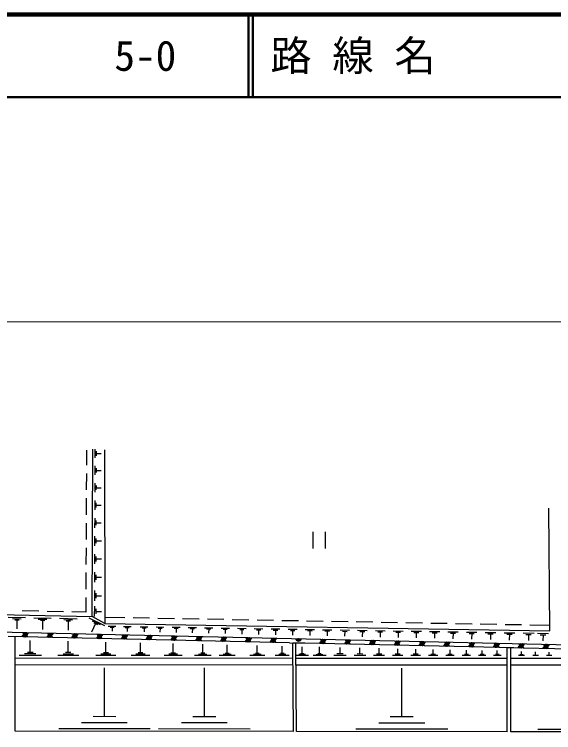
# Model space of a CAD drawing. Units: millimetres, scale not verified. Extents: x 40000 to 680000, y 20000 to 380000.
# Drawn here: x 149426 to 214634, y 293103 to 380000 of the extents above; entities that cross this region are included whole.
import ezdxf
from ezdxf.enums import TextEntityAlignment as Align

# ---------------------------------------------------------------- set-up
doc = ezdxf.new("R2010")
doc.units = ezdxf.units.MM
doc.header["$LTSCALE"] = 1000
for name, color, linetype, lineweight in [('M-BGD', 7, 'Continuous', 25), ('M-STR-HTXT', 7, 'Continuous', 13), ('M-TTL', 2, 'Continuous', 140), ('M-TTL-LINE', 7, 'Continuous', 50)]:
    doc.layers.add(name, color=color, linetype=linetype, lineweight=lineweight)
doc.layers.add('M-TTL-TXT', color=7, linetype='Continuous')
doc.styles.add('ＭＳ ゴシック', font='')
doc.styles.get('ＭＳ ゴシック').set_extended_font_data('MS Gothic')

msp = doc.modelspace()

# ---------------------------------------------------------------- linework, layer by layer
at = {"layer": 'M-BGD'}
for p, q in [((158139, 327263), (158132, 325462)), ((159203, 326330), (159208, 327408)), ((159348, 326599), (159350, 327138)), ((159349, 326869), (159924, 326867)), ((160309, 327336), (160374, 306293)), ((159196, 324298), (159200, 325376)), ((159341, 324567), (159343, 325106)), ((158128, 324462), (158120, 322462)), ((159342, 324836), (159917, 324834)), ((159188, 322187), (159192, 323287)), ((159335, 322461), (159338, 323011)), ((159337, 322736), (159923, 322734)), ((158116, 321462), (158108, 319462)), ((159180, 320053), (159184, 321176)), ((159330, 320333), (159332, 320894)), ((159331, 320614), (159930, 320612)), ((159171, 317898), (159176, 319042)), ((158104, 318462), (158096, 316462)), ((159325, 318183), (159327, 318756)), ((159326, 318470), (159937, 318467)), ((185516, 317385), (185516, 315385)), ((187016, 317385), (187016, 315385)), ((159163, 315720), (159168, 316887)), ((159320, 316011), (159322, 316594)), ((158092, 315462), (158085, 313462)), ((159321, 316303), (159943, 316300)), ((159155, 313519), (159159, 314708)), ((159315, 313816), (159317, 314410)), ((159316, 314113), (159950, 314111)), ((158081, 312462), (158073, 310462)), ((159146, 311295), (159151, 312507)), ((159309, 311597), (159311, 312204)), ((159310, 311901), (159957, 311898)), ((159138, 309048), (159143, 310283)), ((158069, 309462), (158062, 307660)), ((159304, 309356), (159306, 309974)), ((159305, 309665), (159964, 309662)), ((152378, 307797), (150379, 307845)), ((155377, 307725), (153378, 307773)), ((158062, 307660), (156377, 307701)), ((159131, 307150), (159135, 308386)), ((159297, 307459), (159299, 308076)), ((159298, 307768), (159957, 307765)), ((148690, 307064), (150790, 307019)), ((149212, 306912), (150262, 306890)), ((149472, 306767), (149997, 306756)), ((149734, 306761), (149710, 305641)), ((151787, 306998), (153892, 306953)), ((152310, 306846), (153363, 306824)), ((154889, 306932), (156999, 306887)), ((155414, 306780), (156469, 306757)), ((158427, 307003), (160325, 306080)), ((160374, 306293), (158831, 307148)), ((162773, 306990), (160372, 307033)), ((165773, 306936), (163773, 306972)), ((168772, 306883), (166772, 306918)), ((171772, 306829), (169772, 306865)), ((174771, 306775), (172771, 306811)), ((177771, 306721), (175771, 306757)), ((88974, 306599), (278587, 302361)), ((152571, 306700), (153097, 306689)), ((152834, 306695), (152810, 305572)), ((155674, 306634), (156202, 306622)), ((155938, 306628), (155914, 305503)), ((159253, 306289), (158761, 305276)), ((158840, 306646), (159789, 306184)), ((159016, 306404), (159490, 306173)), ((160783, 305987), (161709, 305971)), ((162611, 305956), (163538, 305941)), ((164656, 305922), (165583, 305907)), ((166574, 305891), (167517, 305875)), ((180770, 306667), (178771, 306703)), ((183770, 306613), (181770, 306649)), ((186769, 306560), (184770, 306595)), ((189769, 306506), (187769, 306542)), ((192768, 306452), (190769, 306488)), ((195768, 306398), (193768, 306434)), ((198767, 306344), (196768, 306380)), ((201767, 306290), (199767, 306326)), ((204766, 306237), (202767, 306272)), ((207766, 306183), (205766, 306219)), ((210765, 306129), (208766, 306165)), ((214166, 306068), (211765, 306111)), ((161013, 305859), (161476, 305852)), ((161244, 305855), (161236, 305361)), ((162841, 305829), (163304, 305821)), ((163072, 305825), (163064, 305331)), ((164886, 305795), (165349, 305787)), ((165118, 305791), (165109, 305297)), ((166808, 305761), (167280, 305753)), ((167044, 305757), (167035, 305254)), ((168509, 305859), (169469, 305843)), ((168747, 305727), (169227, 305719)), ((168987, 305723), (168978, 305211)), ((170460, 305826), (171437, 305810)), ((170702, 305692), (171191, 305684)), ((170947, 305688), (170938, 305167)), ((172429, 305794), (173423, 305777)), ((172675, 305657), (173172, 305649)), ((172923, 305653), (172915, 305123)), ((174414, 305761), (175426, 305744)), ((174665, 305622), (175170, 305614)), ((174918, 305618), (174909, 305078)), ((176417, 305728), (177446, 305711)), ((176672, 305586), (177186, 305578)), ((176929, 305582), (176920, 305033)), ((178437, 305694), (179484, 305677)), ((178696, 305551), (179220, 305542)), ((178958, 305546), (178949, 304988)), ((180475, 305661), (181539, 305643)), ((180738, 305514), (181271, 305506)), ((181004, 305510), (180995, 304942)), ((182530, 305627), (183612, 305609)), ((182798, 305478), (183339, 305469)), ((183069, 305473), (183059, 304896)), ((184603, 305592), (185704, 305574)), ((184876, 305441), (185426, 305432)), ((185151, 305436), (185141, 304849)), ((186695, 305558), (187813, 305539)), ((186972, 305404), (187531, 305395)), ((187252, 305399), (187242, 304803)), ((188804, 305523), (189941, 305504)), ((189086, 305366), (189655, 305357)), ((189370, 305362), (189360, 304755)), ((190932, 305488), (192088, 305468)), ((191218, 305329), (191796, 305319)), ((191507, 305324), (191497, 304707)), ((193078, 305452), (194253, 305433)), ((193369, 305291), (193957, 305281)), ((193663, 305286), (193653, 304659)), ((195243, 305416), (196437, 305396)), ((195539, 305252), (196136, 305242)), ((195838, 305247), (195827, 304611)), ((197427, 305380), (198640, 305360)), ((197728, 305213), (198334, 305203)), ((198031, 305208), (198020, 304562)), ((199630, 305344), (200862, 305323)), ((199935, 305174), (200551, 305164)), ((200243, 305169), (200232, 304512)), ((201852, 305307), (203103, 305286)), ((202162, 305135), (202788, 305124)), ((202475, 305130), (202464, 304462)), ((204093, 305270), (205364, 305249)), ((204408, 305095), (205044, 305085)), ((204726, 305090), (204715, 304412)), ((206354, 305232), (207645, 305211)), ((206674, 305055), (207319, 305044)), ((206997, 305050), (206985, 304361)), ((208635, 305195), (209945, 305173)), ((208960, 305014), (209615, 305004)), ((209287, 305009), (209276, 304310)), ((210935, 305157), (212266, 305134)), ((212687, 305128), (214018, 305105)), ((182706, 303954), (148668, 304714)), ((149532, 293281), (149541, 304695)), ((151346, 302803), (151347, 304255)), ((155949, 302782), (155950, 304152)), ((211265, 304974), (211930, 304963)), ((211598, 304968), (211586, 304258)), ((213017, 304945), (213682, 304934)), ((213350, 304939), (213338, 304229)), ((160496, 302760), (160496, 304050)), ((164671, 302741), (164671, 303957)), ((168627, 302722), (168628, 303868)), ((172207, 302706), (172208, 303788)), ((175142, 302692), (175142, 303723)), ((178802, 302675), (178803, 303641)), ((181817, 302661), (181817, 303574)), ((182706, 303954), (183093, 303945)), ((183169, 293222), (183093, 303945)), ((183524, 293225), (183447, 303937)), ((184228, 302640), (184228, 303473)), ((209826, 303348), (184540, 303913)), ((186328, 302639), (186328, 303473)), ((188808, 302628), (188808, 303417)), ((191209, 302617), (191209, 303364)), ((193533, 302606), (193533, 303312)), ((209015, 293205), (209021, 303366)), ((239306, 302689), (209021, 303366)), ((209456, 293205), (209461, 303356)), ((152707, 302440), (149986, 302441)), ((152027, 302622), (150666, 302622)), ((151686, 302803), (151006, 302803)), ((157233, 302439), (154665, 302440)), ((156591, 302610), (155307, 302611)), ((156270, 302782), (155628, 302782)), ((161705, 302438), (159287, 302438)), ((161101, 302599), (159891, 302599)), ((160798, 302760), (160194, 302760)), ((165810, 302437), (163530, 302437)), ((165240, 302589), (164100, 302589)), ((164955, 302741), (164386, 302741)), ((169702, 302436), (167553, 302436)), ((169165, 302579), (168090, 302579)), ((168896, 302722), (168359, 302722)), ((173223, 302435), (171192, 302435)), ((172715, 302570), (171700, 302570)), ((172461, 302705), (171954, 302706)), ((176108, 302434), (174175, 302434)), ((175625, 302563), (174658, 302563)), ((175383, 302692), (174900, 302692)), ((179708, 302433), (177896, 302433)), ((179255, 302554), (178349, 302554)), ((179029, 302675), (178576, 302675)), ((182673, 302432), (180961, 302433)), ((182245, 302546), (181389, 302547)), ((182031, 302660), (181603, 302661)), ((185009, 302431), (183447, 302432)), ((184619, 302536), (183838, 302536)), ((184424, 302640), (184033, 302640)), ((187109, 302431), (185546, 302431)), ((186718, 302535), (185937, 302535)), ((186523, 302639), (186132, 302639)), ((189548, 302430), (188068, 302431)), ((189178, 302628), (188438, 302628)), ((191909, 302430), (190508, 302430)), ((191559, 302616), (190859, 302617)), ((194195, 302429), (192871, 302429)), ((193864, 302606), (193202, 302606)), ((196407, 302428), (195157, 302429)), ((196094, 302595), (195470, 302595)), ((195782, 302595), (195782, 303261)), ((198548, 302428), (197371, 302428)), ((198253, 302585), (197665, 302585)), ((197959, 302585), (197959, 303213)), ((200620, 302427), (199513, 302428)), ((200343, 302575), (199790, 302575)), ((200066, 302575), (200067, 303166)), ((202626, 302427), (201586, 302427)), ((202366, 302565), (201846, 302566)), ((202106, 302566), (202106, 303120)), ((204568, 302426), (203593, 302426)), ((204324, 302556), (203837, 302556)), ((204081, 302556), (204081, 303076)), ((206447, 302426), (205536, 302426)), ((206219, 302547), (205764, 302547)), ((205992, 302547), (205992, 303033)), ((208278, 302425), (207367, 302425)), ((208050, 302547), (207594, 302547)), ((207822, 302547), (207822, 303033)), ((211129, 302424), (210376, 302425)), ((210941, 302525), (210564, 302525)), ((210752, 302525), (210752, 302927)), ((212798, 302424), (212101, 302424)), ((212449, 302424), (212449, 302889)), ((214413, 302424), (213771, 302424)), ((214092, 302424), (214092, 302852)), ((149539, 302141), (183106, 302132)), ((183460, 302132), (209020, 302125)), ((209461, 302125), (239185, 302117)), ((149538, 301332), (183112, 301323)), ((160323, 295035), (160333, 300930)), ((172401, 295018), (172411, 300926)), ((183466, 301323), (209020, 301317)), ((196271, 294996), (196275, 300920)), ((209460, 301316), (239199, 301308)), ((161704, 295033), (158941, 295038)), ((173786, 295015), (171016, 295020)), ((197659, 294995), (194882, 294997)), ((163084, 294294), (157559, 294303)), ((175169, 294275), (169630, 294284)), ((199047, 294253), (193493, 294257)), ((183169, 293222), (149532, 293281)), ((165846, 293552), (154794, 293571)), ((177938, 293531), (166859, 293550)), ((209015, 293205), (183524, 293225)), ((201824, 293510), (190716, 293519)), ((239340, 293103), (209456, 293205)), ((223884, 293455), (212725, 293494))]:
    msp.add_line(p, q, dxfattribs=at)
for points in [[(87668, 303421), (87652, 306715), (88843, 308637), (158831, 307148), (158907, 327391)], [(160374, 306293), (214171, 305403), (214069, 320261)], [(184540, 303913), (183447, 303937), (183093, 303945)]]:
    msp.add_lwpolyline(points, dxfattribs=at)
for centre, radius, start, end in [((150790, 305271), 354, 187.51698, 349.92216), ((150790, 305271), 283, 189.74102, 347.69812), ((150790, 305271), 212, 193.48735, 343.9518), ((150790, 305271), 142, 201.19908, 336.24007), ((150790, 305271), 100, 211.51674, 325.9224), ((150790, 305271), 100, 211.51674, 325.9224), ((153789, 305204), 354, 187.51698, 349.92216), ((153789, 305204), 283, 189.74102, 347.69812), ((153789, 305204), 212, 193.48735, 343.9518), ((153789, 305204), 142, 201.19908, 336.24007), ((153789, 305204), 100, 211.51674, 325.9224), ((153789, 305204), 100, 211.51674, 325.9224), ((156788, 305137), 354, 187.51698, 349.92216), ((156788, 305137), 283, 189.74102, 347.69812), ((156788, 305137), 212, 193.48735, 343.9518), ((156788, 305137), 142, 201.19908, 336.24007), ((156788, 305137), 100, 211.51674, 325.9224), ((156788, 305137), 100, 211.51674, 325.9224), ((159787, 305070), 354, 187.51698, 349.92216), ((159787, 305070), 283, 189.74102, 347.69812), ((159787, 305070), 212, 193.48735, 343.9518), ((159787, 305070), 142, 201.19908, 336.24007), ((159787, 305070), 100, 211.51674, 325.9224), ((159787, 305070), 100, 211.51674, 325.9224), ((150690, 304615), 354, 7.51698, 169.92216), ((150690, 304615), 283, 9.74102, 167.69812), ((150690, 304615), 212, 13.48735, 163.9518), ((150690, 304615), 142, 21.19908, 156.24007), ((150690, 304615), 100, 31.51674, 145.9224), ((150690, 304615), 100, 31.51674, 145.9224), ((153689, 304548), 354, 7.51698, 169.92216), ((153689, 304548), 283, 9.74102, 167.69812), ((153689, 304548), 212, 13.48735, 163.9518), ((153689, 304548), 142, 21.19908, 156.24007), ((153689, 304548), 100, 31.51674, 145.9224), ((153689, 304548), 100, 31.51674, 145.9224), ((156688, 304481), 354, 7.51698, 169.92216), ((156688, 304481), 283, 9.74102, 167.69812), ((156688, 304481), 212, 13.48735, 163.9518), ((156688, 304481), 142, 21.19908, 156.24007), ((156688, 304481), 100, 31.51674, 145.9224), ((156688, 304481), 100, 31.51674, 145.9224), ((159687, 304414), 354, 7.51698, 169.92216), ((159687, 304414), 283, 9.74102, 167.69812), ((159687, 304414), 212, 13.48735, 163.9518), ((159687, 304414), 142, 21.19908, 156.24007), ((159687, 304414), 100, 31.51674, 145.9224), ((159687, 304414), 100, 31.51674, 145.9224), ((162687, 304347), 354, 7.51698, 169.92216), ((162687, 304347), 283, 9.74102, 167.69812), ((162787, 305003), 354, 187.51698, 349.92216), ((162687, 304347), 212, 13.48735, 163.9518), ((162787, 305003), 283, 189.74102, 347.69812), ((162687, 304347), 142, 21.19908, 156.24007), ((162787, 305003), 212, 193.48735, 343.9518), ((162687, 304347), 100, 31.51674, 145.9224), ((162687, 304347), 100, 31.51674, 145.9224), ((162787, 305003), 142, 201.19908, 336.24007), ((162787, 305003), 100, 211.51674, 325.9224), ((162787, 305003), 100, 211.51674, 325.9224), ((165686, 304280), 354, 7.51698, 169.92216), ((165686, 304280), 283, 9.74102, 167.69812), ((165786, 304936), 354, 187.51698, 349.92216), ((165686, 304280), 212, 13.48735, 163.9518), ((165786, 304936), 283, 189.74102, 347.69812), ((165686, 304280), 142, 21.19908, 156.24007), ((165786, 304936), 212, 193.48735, 343.9518), ((165686, 304280), 100, 31.51674, 145.9224), ((165686, 304280), 100, 31.51674, 145.9224), ((165786, 304936), 142, 201.19908, 336.24007), ((165786, 304936), 100, 211.51674, 325.9224), ((165786, 304936), 100, 211.51674, 325.9224), ((168685, 304213), 354, 7.51698, 169.92216), ((168685, 304213), 283, 9.74102, 167.69812), ((168785, 304869), 354, 187.51698, 349.92216), ((168685, 304213), 212, 13.48735, 163.9518), ((168785, 304869), 283, 189.74102, 347.69812), ((168685, 304213), 142, 21.19908, 156.24007), ((168785, 304869), 212, 193.48735, 343.9518), ((168685, 304213), 100, 31.51674, 145.9224), ((168685, 304213), 100, 31.51674, 145.9224), ((168785, 304869), 142, 201.19908, 336.24007), ((168785, 304869), 100, 211.51674, 325.9224), ((168785, 304869), 100, 211.51674, 325.9224), ((171684, 304146), 354, 7.51698, 169.92216), ((171684, 304146), 283, 9.74102, 167.69812), ((171784, 304802), 354, 187.51698, 349.92216), ((171684, 304146), 212, 13.48735, 163.9518), ((171784, 304802), 283, 189.74102, 347.69812), ((171684, 304146), 142, 21.19908, 156.24007), ((171784, 304802), 212, 193.48735, 343.9518), ((171684, 304146), 100, 31.51674, 145.9224), ((171684, 304146), 100, 31.51674, 145.9224), ((171784, 304802), 142, 201.19908, 336.24007), ((171784, 304802), 100, 211.51674, 325.9224), ((171784, 304802), 100, 211.51674, 325.9224), ((174684, 304079), 354, 7.51698, 169.92216), ((174684, 304079), 283, 9.74102, 167.69812), ((174784, 304735), 354, 187.51698, 349.92216), ((174684, 304079), 212, 13.48735, 163.9518), ((174784, 304735), 283, 189.74102, 347.69812), ((174684, 304079), 142, 21.19908, 156.24007), ((174784, 304735), 212, 193.48735, 343.9518), ((174684, 304079), 100, 31.51674, 145.9224), ((174684, 304079), 100, 31.51674, 145.9224), ((174784, 304735), 142, 201.19908, 336.24007), ((174784, 304735), 100, 211.51674, 325.9224), ((174784, 304735), 100, 211.51674, 325.9224), ((177683, 304012), 354, 7.51698, 169.92216), ((177683, 304012), 283, 9.74102, 167.69812), ((177783, 304668), 354, 187.51698, 349.92216), ((177683, 304012), 212, 13.48735, 163.9518), ((177783, 304668), 283, 189.74102, 347.69812), ((177683, 304012), 142, 21.19908, 156.24007), ((177783, 304668), 212, 193.48735, 343.9518), ((177783, 304668), 142, 201.19908, 336.24007), ((177783, 304668), 100, 211.51674, 325.9224), ((177783, 304668), 100, 211.51674, 325.9224), ((180682, 303945), 354, 7.51698, 169.92216), ((180682, 303945), 283, 9.74102, 167.69812), ((180782, 304601), 354, 187.51698, 349.92216), ((180682, 303945), 212, 13.48735, 163.9518), ((180782, 304601), 283, 189.74102, 347.69812), ((180782, 304601), 212, 193.48735, 343.9518), ((180782, 304601), 142, 201.19908, 336.24007), ((180782, 304601), 100, 211.51674, 325.9224), ((180782, 304601), 100, 211.51674, 325.9224), ((183781, 304534), 354, 187.51698, 349.92216), ((183781, 304534), 283, 189.74102, 347.69812), ((183781, 304534), 212, 193.48735, 343.9518), ((183781, 304534), 142, 201.19908, 336.24007), ((183781, 304534), 100, 211.51674, 325.9224), ((183781, 304534), 100, 211.51674, 325.9224), ((186684, 303811), 354, 7.51698, 169.92216), ((186781, 304467), 354, 187.51698, 349.92216), ((186781, 304467), 283, 189.74102, 347.69812), ((186781, 304467), 212, 193.48735, 343.9518), ((186781, 304467), 142, 201.19908, 336.24007), ((186781, 304467), 100, 211.51674, 325.9224), ((186781, 304467), 100, 211.51674, 325.9224), ((189780, 304400), 354, 187.51698, 349.92216), ((189780, 304400), 283, 189.74102, 347.69812), ((189780, 304400), 212, 193.48735, 343.9518), ((189780, 304400), 142, 201.19908, 336.24007), ((189780, 304400), 100, 211.51674, 325.9224), ((189780, 304400), 100, 211.51674, 325.9224), ((192779, 304333), 354, 187.51698, 349.92216), ((192779, 304333), 283, 189.74102, 347.69812), ((192779, 304333), 212, 193.48735, 343.9518), ((192779, 304333), 142, 201.19908, 336.24007), ((192779, 304333), 100, 211.51674, 325.9224), ((192779, 304333), 100, 211.51674, 325.9224), ((195778, 304266), 354, 187.51698, 349.92216), ((195778, 304266), 283, 189.74102, 347.69812), ((195778, 304266), 212, 193.48735, 343.9518), ((195778, 304266), 142, 201.19908, 336.24007), ((195778, 304266), 100, 211.51674, 325.9224), ((195778, 304266), 100, 211.51674, 325.9224), ((198778, 304199), 354, 187.51698, 349.92216), ((198778, 304199), 283, 189.74102, 347.69812), ((198778, 304199), 212, 193.48735, 343.9518), ((198778, 304199), 142, 201.19908, 336.24007), ((198778, 304199), 100, 211.51674, 325.9224), ((198778, 304199), 100, 211.51674, 325.9224), ((177683, 304012), 100, 31.51674, 145.9224), ((177683, 304012), 100, 31.51674, 145.9224), ((180682, 303945), 142, 21.19908, 156.24007), ((180682, 303945), 100, 31.51674, 145.9224), ((180682, 303945), 100, 31.51674, 145.9224), ((186684, 303811), 283, 9.74102, 167.69812), ((186684, 303811), 212, 13.48735, 163.9518), ((186684, 303811), 142, 21.19908, 156.24007), ((186684, 303811), 100, 31.51674, 145.9224), ((186684, 303811), 100, 31.51674, 145.9224), ((189683, 303744), 354, 7.51698, 169.92216), ((189683, 303744), 283, 9.74102, 167.69812), ((189683, 303744), 212, 13.48735, 163.9518), ((189683, 303744), 142, 21.19908, 156.24007), ((189683, 303744), 100, 31.51674, 145.9224), ((189683, 303744), 100, 31.51674, 145.9224), ((192682, 303677), 354, 7.51698, 169.92216), ((192682, 303677), 283, 9.74102, 167.69812), ((192682, 303677), 212, 13.48735, 163.9518), ((192682, 303677), 142, 21.19908, 156.24007), ((192682, 303677), 100, 31.51674, 145.9224), ((192682, 303677), 100, 31.51674, 145.9224), ((195682, 303609), 354, 7.51698, 169.92216), ((195682, 303609), 283, 9.74102, 167.69812), ((195682, 303609), 212, 13.48735, 163.9518), ((195682, 303609), 142, 21.19908, 156.24007), ((195682, 303609), 100, 31.51674, 145.9224), ((195682, 303609), 100, 31.51674, 145.9224), ((198681, 303542), 354, 7.51698, 169.92216), ((198681, 303542), 283, 9.74102, 167.69812), ((198681, 303542), 212, 13.48735, 163.9518), ((198681, 303542), 142, 21.19908, 156.24007), ((198681, 303542), 100, 31.51674, 145.9224), ((198681, 303542), 100, 31.51674, 145.9224), ((201680, 303475), 354, 7.51698, 169.92216), ((201680, 303475), 283, 9.74102, 167.69812), ((201777, 304132), 354, 187.51698, 349.92216), ((201680, 303475), 212, 13.48735, 163.9518), ((201777, 304132), 283, 189.74102, 347.69812), ((201680, 303475), 142, 21.19908, 156.24007), ((201777, 304132), 212, 193.48735, 343.9518), ((201680, 303475), 100, 31.51674, 145.9224), ((201680, 303475), 100, 31.51674, 145.9224), ((201777, 304132), 142, 201.19908, 336.24007), ((201777, 304132), 100, 211.51674, 325.9224), ((201777, 304132), 100, 211.51674, 325.9224), ((204679, 303408), 354, 7.51698, 169.92216), ((204679, 303408), 283, 9.74102, 167.69812), ((204776, 304065), 354, 187.51698, 349.92216), ((204679, 303408), 212, 13.48735, 163.9518), ((204776, 304065), 283, 189.74102, 347.69812), ((204679, 303408), 142, 21.19908, 156.24007), ((204776, 304065), 212, 193.48735, 343.9518), ((204679, 303408), 100, 31.51674, 145.9224), ((204679, 303408), 100, 31.51674, 145.9224), ((204776, 304065), 142, 201.19908, 336.24007), ((204776, 304065), 100, 211.51674, 325.9224), ((204776, 304065), 100, 211.51674, 325.9224), ((207679, 303341), 354, 7.51698, 169.92216), ((207679, 303341), 283, 9.74102, 167.69812), ((207775, 303998), 354, 187.51698, 349.92216), ((207679, 303341), 212, 13.48735, 163.9518), ((207775, 303998), 283, 189.74102, 347.69812), ((207679, 303341), 142, 21.19908, 156.24007), ((207775, 303998), 212, 193.48735, 343.9518), ((207679, 303341), 100, 31.51674, 145.9224), ((207679, 303341), 100, 31.51674, 145.9224), ((207775, 303998), 142, 201.19908, 336.24007), ((207775, 303998), 100, 211.51674, 325.9224), ((207775, 303998), 100, 211.51674, 325.9224), ((210666, 303275), 354, 7.51698, 169.92216), ((210666, 303275), 283, 9.74102, 167.69812), ((210775, 303931), 354, 187.51698, 349.92216), ((210666, 303275), 212, 13.48735, 163.9518), ((210775, 303931), 283, 189.74102, 347.69812), ((210666, 303275), 142, 21.19908, 156.24007), ((210775, 303931), 212, 193.48735, 343.9518), ((210666, 303275), 100, 31.51674, 145.9224), ((210666, 303275), 100, 31.51674, 145.9224), ((210775, 303931), 142, 201.19908, 336.24007), ((210775, 303931), 100, 211.51674, 325.9224), ((210775, 303931), 100, 211.51674, 325.9224), ((213665, 303208), 354, 7.51698, 169.92216), ((213665, 303208), 283, 9.74102, 167.69812), ((213774, 303864), 354, 187.51698, 349.92216), ((213665, 303208), 212, 13.48735, 163.9518), ((213774, 303864), 283, 189.74102, 347.69812), ((213665, 303208), 142, 21.19908, 156.24007), ((213774, 303864), 212, 193.48735, 343.9518), ((213665, 303208), 100, 31.51674, 145.9224), ((213665, 303208), 100, 31.51674, 145.9224), ((213774, 303864), 142, 201.19908, 336.24007), ((213774, 303864), 100, 211.51674, 325.9224), ((213774, 303864), 100, 211.51674, 325.9224)]:
    msp.add_arc(centre, radius, start, end, dxfattribs=at)
at = {"layer": 'M-STR-HTXT'}
msp.add_line((90278, 342809), (368572, 342809), dxfattribs=at)
at = {"layer": 'M-TTL'}
msp.add_line((680000, 380000), (40000, 380000), dxfattribs=at)
at = {"layer": 'M-TTL-LINE'}
for p, q in [((177750, 380000), (177750, 370000)), ((178250, 380000), (178250, 370000)), ((40000, 370000), (680000, 370000))]:
    msp.add_line(p, q, dxfattribs=at)

# ---------------------------------------------------------------- texts
at = {"layer": 'M-TTL-TXT', "style": 'ＭＳ ゴシック'}
for s, p in [('路 線 名', (180380, 375000)), ('5-0', (161521, 375000))]:
    msp.add_text(s, height=3666, dxfattribs=at).set_placement(p, align=Align.MIDDLE_LEFT)

doc.saveas('drawing.dxf')
